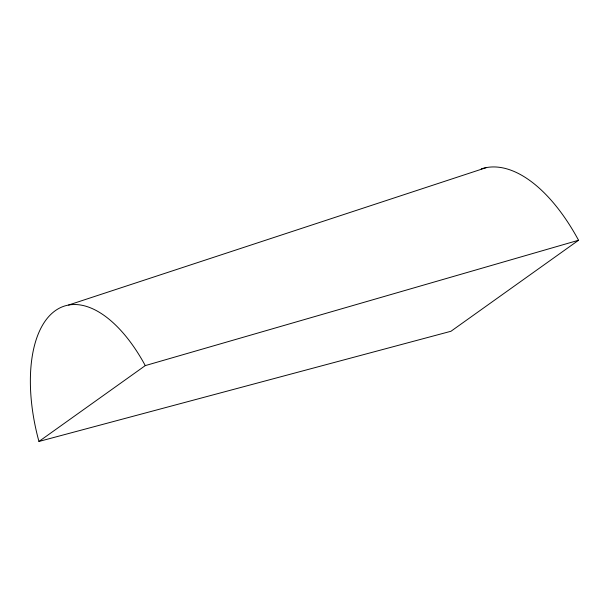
<?xml version="1.0" encoding="UTF-8"?>
<svg xmlns="http://www.w3.org/2000/svg" width="609" height="609" viewBox="0 0 609 609"><rect width="100%" height="100%" fill="white"/><g stroke="black" fill="none" stroke-linecap="round" stroke-linejoin="round"><path stroke-width="0.91" d="M145.277 365.606A129.314 64.318 73.1 0 0 55.282 310.689A129.314 64.318 73.1 0 0 38.946 441.456L145.277 365.606L578.55 240.258A155.173 77.176 73.1 0 0 481.262 168.883M578.55 240.258L450.949 331.273L38.946 441.456M68.627 305.018L486.568 167.544"/></g></svg>
